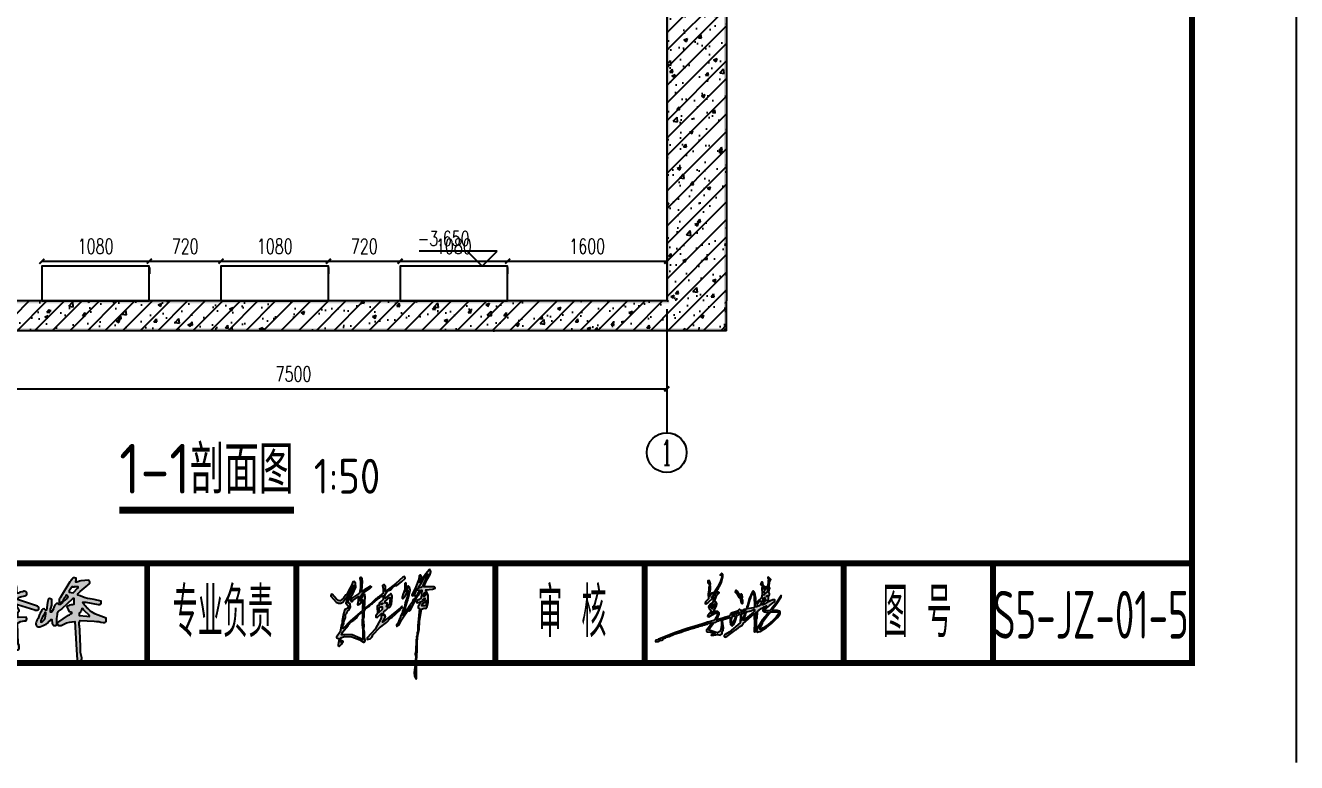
# Model space of a CAD drawing. Header units: millimetres. Extents: x -29538 to 115583, y -232866 to 15404.
# Drawn here: x 102809 to 115583, y -196479 to -189076 of the extents above; entities that cross this region are included whole.
import ezdxf
from ezdxf.enums import TextEntityAlignment as Align

# ---------------------------------------------------------------- set-up
doc = ezdxf.new("R2010")
doc.units = ezdxf.units.MM
doc.header["$LTSCALE"] = 10
doc.header["$MEASUREMENT"] = 0
for name, color, linetype in [('AXIS', 3, 'Continuous'), ('AXIS_TEXT', 7, 'Continuous'), ('DIM_ELEV', 3, 'Continuous'), ('DIM_SYMB', 3, 'Continuous'), ('FHDI签名', 4, 'Continuous'), ('HIDE_B', 7, 'Continuous'), ('PUB_DIM', 3, 'Continuous'), ('PUB_HATCH', 8, 'Continuous'), ('PUB_TEXT', 7, 'Continuous'), ('PUB_WALL', 9, 'Continuous'), ('WALL', 9, 'Continuous'), ('图框', 7, 'Continuous'), ('标注', 4, 'Continuous'), ('ＦＨＤＩ', 4, 'Continuous')]:
    doc.layers.add(name, color=color, linetype=linetype)
doc.styles.add('_TCH_AXIS', font='COMPLEX', dxfattribs={"bigfont": 'GBCBIG'})
doc.styles.add('_TCH_DIM', font='SIMPLEX', dxfattribs={"bigfont": 'GBCBIG'})
doc.styles.add('COMPLEX', font='COMPLEX')
doc.styles.add('DIM_FONT', font='SIMPLEX', dxfattribs={"width": 0.7, "bigfont": 'GBCBIG'})
doc.styles.get("Standard").update_dxf_attribs({"font": 'gbenor.shx', "width": 0.75, "bigfont": 'gbcbig.shx'})
doc.dimstyles.new('DIMN50', dxfattribs={"dimscale": 0.5, "dimtxt": 300, "dimasz": 100, "dimexe": 250, "dimexo": 300, "dimgap": 150, "dimtad": 1, "dimdec": 0, "dimzin": 0, "dimdsep": 46, "dimtxsty": 'DIM_FONT', "dimblk": 'ARCHTICK', "dimcen": 0.09, "dimclrt": 7, "dimazin": 2, "dimtfac": 1, "dimtdec": 0, "dimtix": 1, "dimtmove": 2, "dimatfit": 3, "dimldrblk": 'ARCHTICK', "dimfxl": 0, "dimtolj": 1, "dimtzin": 0, "dimarcsym": 0})
pattern_1 = [(45, (-45837, 98586.07), (-88.38835, 88.38835), []), (50, (-45837, 98586.07), (358.6301, -31.3761), [37.5, -412.5]), (355, (-45837, 98586.07), (-69.3757, 376.0961), [30, -330]), (100.4514, (-45807.12, 98583.46), (289.2547, 344.7198), [31.8701, -350.571]), (46.1842, (-45837, 98686.07), (533.6205, -82.7595), [56.25, -618.75]), (96.6356, (-45792.53, 98679.2), (467.3314, 487.059), [47.8051, -525.8565]), (351.1842, (-45837, 98686.07), (467.331, 487.0593), [45, -495]), (21, (-45787, 98661.07), (298.4535, -201.30945), [37.5, -412.5]), (326, (-45787, 98661.07), (121.6577, 362.575), [30, -330]), (71.4514, (-45762.13, 98644.3), (420.1113, 161.2652), [31.8701, -350.571]), (37.5, (-45837, 98586.07), (6.07993, 166.44693), [0, -326, 0, -335, 0, -331.25]), (7.5, (-45837, 98586.07), (131.53477, 197.20586), [0, -191, 0, -318.5, 0, -126.25]), (327.5, (-45948.5, 98586.07), (266.91122, -11.27744), [0, -125, 0, -390, 0, -517.5]), (317.5, (-45998.5, 98586.07), (291.5931, 50.0525), [0, -162.5, 0, -259, 0, -367.5])]

# ---------------------------------------------------------------- blocks, each defined once
blk = doc.blocks.new('dwe')
at = {"linetype": 'Continuous'}
h = blk.add_hatch(color=256, dxfattribs=at)
h.paths.add_polyline_path([(32166.859, 20455.021, 0.138813), (32166.844, 20455.08, 0.305012), (32166.819, 20455.091, -0.192582), (32166.829, 20455.151), (32167.178, 20455.047), (32167.179, 20455.041, 0.254771), (32167.259, 20455.061, 0.439902), (32167.211, 20455.125), (32166.866, 20455.239, 0.288836), (32166.829, 20455.251, -0.33185), (32166.89, 20455.307), (32166.978, 20455.326, 0.248777), (32167.013, 20455.359), (32167.019, 20455.361), (32167.019, 20455.391), (32167.006, 20455.399, 0.156902), (32166.949, 20455.421, -0.226549), (32166.938, 20455.406, 0.203273), (32166.849, 20455.381), (32166.819, 20455.381), (32166.814, 20455.442, 0.141014), (32166.799, 20455.551, 0.181335), (32166.719, 20455.531), (32166.719, 20455.441, -0.388078), (32166.731, 20455.359), (32166.62, 20455.327, 0.123602), (32166.566, 20455.304, 0.460019), (32166.549, 20455.231), (32166.619, 20455.231), (32166.649, 20455.251), (32166.689, 20455.251), (32166.689, 20455.231), (32166.656, 20455.204), (32166.631, 20455.179, -0.071068), (32166.566, 20455.124, -0.129017), (32166.191, 20454.837), (32166.039, 20454.781, 0.313509), (32166.056, 20454.739), (32166.059, 20454.731, 0.126518), (32166.277, 20454.786), (32166.297, 20454.795, 0.073631), (32166.529, 20454.951), (32166.569, 20454.951), (32166.569, 20454.941, 0.306384), (32166.63, 20454.957, 0.101225), (32166.689, 20454.981), (32166.709, 20454.981, 0.192884), (32166.729, 20454.881), (32166.729, 20454.851), (32166.711, 20454.847), (32166.409, 20454.771), (32166.289, 20454.771, -0.295923), (32166.269, 20454.751), (32166.269, 20454.701), (32166.39, 20454.656), (32166.417, 20454.647, -0.097505), (32166.536, 20454.569, -0.139219), (32166.756, 20454.289), (32166.799, 20454.241), (32166.839, 20454.241), (32166.859, 20454.271), (32166.859, 20454.331), (32166.844, 20454.36), (32166.829, 20454.781), (32166.857, 20454.795, -0.122446), (32166.998, 20454.826, 0.488889), (32166.999, 20454.901), (32166.839, 20454.891, -0.138685), (32166.834, 20454.962, -0.251793)])
h.paths.add_polyline_path([(32166.729, 20455.081), (32166.7, 20455.077), (32166.699, 20455.071), (32166.659, 20455.071), (32166.659, 20455.091, 0.200858), (32166.699, 20455.121), (32166.729, 20455.121)], flags=16)
h.paths.add_polyline_path([(32166.739, 20454.761), (32166.744, 20454.652), (32166.749, 20454.491, -0.10594), (32166.681, 20454.544), (32166.676, 20454.549), (32166.527, 20454.677), (32166.509, 20454.681), (32166.509, 20454.711, 0.075528), (32166.718, 20454.756)], flags=16)
h = blk.add_hatch(color=256, dxfattribs=at)
h.paths.add_polyline_path([(32168.211, 20455.517), (32168.241, 20455.539, -0.076928), (32168.279, 20455.581, 0.343108), (32168.261, 20455.634), (32168.259, 20455.641), (32168.098, 20455.626, 0.082763), (32168.019, 20455.601), (32167.999, 20455.601), (32167.999, 20455.631), (32168.009, 20455.631), (32168.009, 20455.681, 0.433644), (32167.913, 20455.649, -0.083988), (32167.883, 20455.609), (32167.683, 20455.289, 0.241959), (32167.666, 20455.209, 0.088677), (32167.692, 20455.188), (32167.728, 20455.205, 0.005615), (32167.732, 20455.206), (32167.753, 20455.259, 0.154483), (32167.799, 20455.331, -1.209197), (32167.826, 20455.284, -0.109257), (32167.801, 20455.257, -0.116079), (32167.732, 20455.206), (32167.724, 20455.186, 0.148804), (32167.689, 20455.151), (32167.659, 20455.151), (32167.656, 20455.159, 0.636863), (32167.601, 20455.159, 0.220295), (32167.554, 20455.063), (32167.509, 20455.001), (32167.489, 20455.001), (32167.489, 20455.061), (32167.503, 20455.09), (32167.519, 20455.141), (32167.519, 20455.251), (32167.506, 20455.259, 0.524003), (32167.444, 20455.25), (32167.434, 20455.191), (32167.409, 20455.041), (32167.389, 20455.041), (32167.386, 20455.049, 0.551868), (32167.326, 20455.044, 0.11852), (32167.275, 20454.953, 0.071169), (32167.244, 20454.872), (32167.226, 20454.844, 0.10155), (32167.204, 20454.793, 0.705859), (32167.28, 20454.707, 0.161527), (32167.499, 20454.851), (32167.519, 20454.851), (32167.524, 20454.772), (32167.541, 20454.744), (32167.549, 20454.731), (32167.599, 20454.731), (32167.609, 20454.751), (32167.639, 20454.751), (32167.649, 20454.731), (32167.709, 20454.731, -0.124355), (32167.928, 20454.806), (32167.979, 20454.811), (32168.014, 20454.241), (32168.024, 20454.042, 0.594077), (32168.096, 20454.014, 0.243104), (32168.119, 20454.081, -0.084195), (32168.094, 20454.301), (32168.084, 20454.631), (32168.074, 20454.731), (32168.069, 20454.731, -0.200858), (32168.089, 20454.831), (32168.369, 20454.816, -0.063439), (32168.549, 20454.791, 0.343108), (32168.601, 20454.809), (32168.609, 20454.811), (32168.609, 20454.881), (32168.397, 20454.957), (32168.381, 20454.965, -0.084673), (32168.261, 20455.054, 0.071442), (32168.234, 20455.076), (32168.191, 20455.124, -0.149027), (32168.139, 20455.201), (32168.199, 20455.201), (32168.449, 20455.151), (32168.489, 20455.151, -0.295923), (32168.509, 20455.171), (32168.509, 20455.221), (32168.368, 20455.256), (32168.29, 20455.266, -0.064135), (32168.087, 20455.327), (32168.039, 20455.341, -0.249173), (32168.071, 20455.399), (32168.086, 20455.414)])
h.paths.add_polyline_path([(32168.049, 20455.491), (32168.041, 20455.489), (32167.949, 20455.391), (32167.869, 20455.401), (32167.869, 20455.431), (32167.886, 20455.454), (32167.915, 20455.493), (32167.919, 20455.511), (32167.949, 20455.511), (32167.949, 20455.501), (32167.969, 20455.501), (32167.969, 20455.511), (32168.049, 20455.511)], flags=16)
h.paths.add_polyline_path([(32167.969, 20455.271), (32167.969, 20455.161), (32167.938, 20455.156, 0.064743), (32167.841, 20455.127, 0.693991), (32167.834, 20455.09), (32167.851, 20455.054), (32167.87, 20455.006), (32167.897, 20454.997), (32167.919, 20454.991), (32167.919, 20454.971, 0.179878), (32167.871, 20454.949), (32167.851, 20454.937), (32167.636, 20454.794), (32167.629, 20454.771), (32167.609, 20454.771), (32167.614, 20454.872), (32167.624, 20454.951, -0.325645), (32167.681, 20455.039), (32167.716, 20455.064), (32167.936, 20455.264), (32167.939, 20455.271)], flags=16)
h.paths.add_polyline_path([(32168.119, 20455.071, -0.181335), (32168.156, 20455.049), (32168.173, 20455.023), (32168.266, 20454.939), (32168.279, 20454.911), (32168.22, 20454.916), (32168.069, 20454.931), (32168.069, 20454.981, 0.293881)], flags=16)
h.paths.add_polyline_path([(32167.399, 20454.991), (32167.399, 20454.961), (32167.384, 20454.882, -0.295272), (32167.299, 20454.801), (32167.299, 20454.831, 0.067267), (32167.325, 20454.883), (32167.343, 20454.93, 0.163021), (32167.369, 20454.971), (32167.379, 20454.966), (32167.379, 20454.991)], flags=16)
at = {"color": 7, "linetype": 'Continuous'}
for points in [[(32166.289, 20454.771, -0.295923), (32166.269, 20454.751), (32166.269, 20454.701), (32166.39, 20454.656), (32166.417, 20454.647, -0.097505), (32166.536, 20454.569, -0.139219), (32166.756, 20454.289), (32166.799, 20454.241), (32166.839, 20454.241), (32166.859, 20454.271), (32166.859, 20454.331), (32166.844, 20454.36), (32166.829, 20454.781), (32166.857, 20454.795, -0.122446), (32166.998, 20454.826, 0.488889), (32166.999, 20454.901), (32166.839, 20454.891, -0.138685), (32166.834, 20454.962, -0.251793), (32166.859, 20455.021, 0.138813), (32166.844, 20455.08, 0.305012), (32166.819, 20455.091, -0.192582), (32166.829, 20455.151), (32167.178, 20455.047), (32167.179, 20455.041, 0.254771), (32167.259, 20455.061, 0.439902), (32167.211, 20455.125), (32166.866, 20455.239, 0.288836), (32166.829, 20455.251, -0.33185), (32166.89, 20455.307), (32166.978, 20455.326, 0.248777), (32167.013, 20455.359), (32167.019, 20455.361), (32167.019, 20455.391), (32167.006, 20455.399, 0.156902), (32166.949, 20455.421, -0.226549), (32166.938, 20455.406, 0.203273), (32166.849, 20455.381), (32166.819, 20455.381), (32166.814, 20455.442, 0.141014), (32166.799, 20455.551, 0.181335), (32166.719, 20455.531), (32166.719, 20455.441, -0.388078), (32166.731, 20455.359), (32166.62, 20455.327, 0.123602), (32166.566, 20455.304, 0.460019), (32166.549, 20455.231), (32166.619, 20455.231), (32166.649, 20455.251), (32166.689, 20455.251), (32166.689, 20455.231), (32166.656, 20455.204), (32166.631, 20455.179, -0.071068), (32166.566, 20455.124, -0.129017), (32166.191, 20454.837), (32166.039, 20454.781, 0.313509), (32166.056, 20454.739), (32166.059, 20454.731, 0.126518), (32166.277, 20454.786), (32166.297, 20454.795, 0.073631), (32166.529, 20454.951), (32166.569, 20454.951), (32166.569, 20454.941, 0.306384), (32166.63, 20454.957, 0.101225), (32166.689, 20454.981), (32166.709, 20454.981, 0.192884), (32166.729, 20454.881), (32166.729, 20454.851), (32166.711, 20454.847), (32166.409, 20454.771), (32166.289, 20454.771), (32166.279, 20454.781)], [(32167.629, 20454.771), (32167.636, 20454.794), (32167.851, 20454.937), (32167.871, 20454.949, -0.179878), (32167.919, 20454.971), (32167.919, 20454.991), (32167.897, 20454.997), (32167.87, 20455.006), (32167.851, 20455.054), (32167.834, 20455.09, -0.693991), (32167.841, 20455.127, -0.064743), (32167.938, 20455.156), (32167.969, 20455.161), (32167.969, 20455.271), (32167.939, 20455.271), (32167.936, 20455.264), (32167.716, 20455.064), (32167.681, 20455.039, 0.325645), (32167.624, 20454.951), (32167.614, 20454.872), (32167.609, 20454.771), (32167.629, 20454.771)], [(32166.699, 20455.071), (32166.7, 20455.077), (32166.729, 20455.081), (32166.729, 20455.121), (32166.699, 20455.121, -0.200858), (32166.659, 20455.091), (32166.659, 20455.071), (32166.699, 20455.071)], [(32168.279, 20454.911), (32168.266, 20454.939), (32168.173, 20455.023), (32168.156, 20455.049, 0.181335), (32168.119, 20455.071, -0.293881), (32168.069, 20454.981), (32168.069, 20454.931), (32168.22, 20454.916), (32168.279, 20454.911)], [(32166.749, 20454.491), (32166.744, 20454.652), (32166.739, 20454.761), (32166.718, 20454.756, -0.075528), (32166.509, 20454.711), (32166.509, 20454.681), (32166.527, 20454.677), (32166.676, 20454.549), (32166.681, 20454.544, 0.10594), (32166.749, 20454.491)]]:
    blk.add_lwpolyline(points, format="xyb", dxfattribs=at)
for points in [[(32167.692, 20455.188), (32167.728, 20455.205, 0.121773), (32167.801, 20455.257, 0.109257), (32167.826, 20455.284, 1.209197), (32167.799, 20455.331, -0.154483), (32167.753, 20455.259), (32167.724, 20455.186, 0.148804), (32167.689, 20455.151), (32167.659, 20455.151), (32167.656, 20455.159, 0.636863), (32167.601, 20455.159, 0.220295), (32167.554, 20455.063), (32167.509, 20455.001), (32167.489, 20455.001), (32167.489, 20455.061), (32167.503, 20455.09), (32167.519, 20455.141), (32167.519, 20455.251), (32167.506, 20455.259, 0.524003), (32167.444, 20455.25), (32167.434, 20455.191), (32167.409, 20455.041), (32167.389, 20455.041), (32167.386, 20455.049, 0.551868), (32167.326, 20455.044, 0.11852), (32167.275, 20454.953, 0.071169), (32167.244, 20454.872), (32167.226, 20454.844, 0.10155), (32167.204, 20454.793, 0.705859), (32167.28, 20454.707, 0.161527), (32167.499, 20454.851), (32167.519, 20454.851), (32167.524, 20454.772), (32167.541, 20454.744), (32167.549, 20454.731), (32167.599, 20454.731), (32167.609, 20454.751), (32167.639, 20454.751), (32167.649, 20454.731), (32167.709, 20454.731, -0.124355), (32167.928, 20454.806), (32167.979, 20454.811), (32168.014, 20454.241), (32168.024, 20454.042, 0.594077), (32168.096, 20454.014, 0.243104), (32168.119, 20454.081, -0.084195), (32168.094, 20454.301), (32168.084, 20454.631), (32168.074, 20454.731), (32168.069, 20454.731, -0.200858), (32168.089, 20454.831), (32168.369, 20454.816, -0.063439), (32168.549, 20454.791, 0.343108), (32168.601, 20454.809), (32168.609, 20454.811), (32168.609, 20454.881), (32168.397, 20454.957), (32168.381, 20454.965, -0.084673), (32168.261, 20455.054, 0.071442), (32168.234, 20455.076), (32168.191, 20455.124, -0.149027), (32168.139, 20455.201), (32168.199, 20455.201), (32168.449, 20455.151), (32168.489, 20455.151, -0.295923), (32168.509, 20455.171), (32168.509, 20455.221), (32168.368, 20455.256), (32168.29, 20455.266, -0.064135), (32168.087, 20455.327), (32168.039, 20455.341, -0.249173), (32168.071, 20455.399), (32168.086, 20455.414), (32168.211, 20455.517), (32168.241, 20455.539, -0.076928), (32168.279, 20455.581, 0.343108), (32168.261, 20455.634), (32168.259, 20455.641), (32168.098, 20455.626, 0.082763), (32168.019, 20455.601), (32167.999, 20455.601), (32167.999, 20455.631), (32168.009, 20455.631), (32168.009, 20455.681, 0.433644), (32167.913, 20455.649, -0.083988), (32167.883, 20455.609), (32167.683, 20455.289, 0.241959), (32167.666, 20455.209, 0.088677), (32167.692, 20455.188, 0.088677)], [(32167.379, 20454.966), (32167.369, 20454.971, -0.163021), (32167.343, 20454.93), (32167.325, 20454.883, -0.067267), (32167.299, 20454.831), (32167.299, 20454.801, 0.295272), (32167.384, 20454.882), (32167.399, 20454.961), (32167.399, 20454.991), (32167.379, 20454.991), (32167.379, 20454.966)]]:
    blk.add_lwpolyline(points, format="xyb", close=True, dxfattribs=at)
blk.add_lwpolyline([(32167.949, 20455.391), (32168.041, 20455.489), (32168.049, 20455.491), (32168.049, 20455.511), (32167.969, 20455.511), (32167.969, 20455.501), (32167.949, 20455.501), (32167.949, 20455.511), (32167.919, 20455.511), (32167.915, 20455.493), (32167.886, 20455.454), (32167.869, 20455.431), (32167.869, 20455.401), (32167.949, 20455.391)], dxfattribs=at)
blk = doc.blocks.new('jld')
at = {"linetype": 'Continuous'}
h = blk.add_hatch(color=4, dxfattribs=at)
h.paths.add_polyline_path([(424, 218), (427, 222), (431, 224), (440, 225), (442, 227), (467, 233), (475, 237), (481, 237), (485, 240), (489, 240), (494, 243), (503, 245), (505, 240), (504, 220), (506, 206), (514, 198), (517, 199), (524, 206), (532, 221), (533, 228), (543, 257), (550, 259), (552, 261), (559, 262), (561, 256), (561, 240), (559, 228), (560, 214), (499, 163), (476, 149), (470, 142), (471, 138), (475, 135), (486, 139), (538, 178), (540, 178), (561, 196), (569, 200), (577, 210), (639, 264), (640, 198), (638, 187), (639, 167), (642, 164), (644, 164), (649, 170), (652, 207), (652, 234), (654, 243), (656, 272), (659, 281), (664, 286), (666, 286), (677, 295), (689, 301), (692, 304), (707, 309), (689, 291), (687, 288), (687, 282), (695, 276), (710, 273), (715, 274), (718, 273), (718, 271), (714, 268), (710, 261), (685, 231), (653, 180), (652, 167), (655, 162), (657, 162), (659, 167), (662, 164), (671, 167), (707, 188), (735, 210), (767, 242), (779, 258), (783, 267), (783, 274), (779, 279), (766, 284), (740, 284), (739, 288), (765, 322), (789, 360), (789, 367), (764, 329), (735, 292), (724, 282), (701, 283), (697, 287), (711, 301), (717, 304), (723, 311), (747, 329), (754, 338), (753, 342), (742, 342), (712, 329), (695, 318), (692, 318), (688, 315), (681, 315), (689, 325), (705, 341), (712, 336), (718, 341), (718, 359), (724, 371), (724, 377), (720, 381), (722, 399), (725, 406), (721, 416), (724, 443), (731, 456), (725, 461), (719, 469), (715, 467), (715, 464), (718, 461), (720, 454), (717, 449), (714, 418), (703, 415), (694, 407), (696, 418), (695, 419), (693, 417), (690, 405), (686, 438), (684, 441), (679, 442), (676, 433), (678, 433), (683, 419), (683, 414), (681, 410), (683, 378), (680, 361), (677, 353), (658, 336), (657, 333), (651, 328), (651, 326), (654, 323), (657, 323), (670, 337), (673, 339), (676, 338), (679, 323), (667, 309), (661, 307), (658, 310), (653, 304), (649, 303), (647, 319), (647, 351), (642, 380), (639, 387), (634, 392), (631, 392), (628, 389), (611, 349), (601, 310), (598, 304), (598, 300), (593, 291), (580, 289), (576, 286), (563, 284), (558, 289), (554, 289), (545, 280), (509, 269), (506, 265), (505, 255), (501, 252), (472, 244), (463, 240), (426, 231), (433, 241), (443, 262), (442, 271), (435, 277), (423, 277), (398, 265), (405, 274), (410, 276), (414, 280), (414, 286), (428, 310), (430, 323), (426, 330), (419, 332), (420, 344), (429, 369), (442, 382), (442, 384), (438, 387), (432, 385), (419, 375), (415, 367), (400, 356), (421, 382), (439, 408), (442, 416), (450, 428), (450, 432), (456, 441), (464, 472), (464, 483), (458, 489), (456, 490), (448, 483), (449, 481), (454, 482), (457, 478), (457, 470), (450, 447), (435, 416), (420, 393), (405, 376), (405, 381), (401, 380), (390, 363), (391, 383), (394, 402), (394, 420), (391, 423), (388, 422), (385, 412), (385, 394), (382, 374), (383, 349), (366, 331), (364, 323), (369, 320), (380, 327), (411, 355), (414, 356), (408, 329), (396, 321), (385, 308), (384, 303), (387, 294), (399, 279), (379, 256), (378, 252), (380, 249), (385, 248), (417, 266), (425, 269), (433, 269), (435, 266), (434, 259), (418, 233), (412, 227), (382, 218), (378, 218), (363, 212), (345, 208), (308, 195), (269, 185), (198, 161), (110, 125), (104, 124), (98, 120), (89, 117), (87, 115), (87, 111), (89, 109), (102, 111), (115, 117), (124, 118), (131, 127), (143, 130), (148, 134), (164, 139), (192, 152), (231, 163), (247, 170), (267, 175), (278, 180), (307, 187), (311, 190), (314, 189), (319, 192), (323, 192), (335, 197), (340, 197), (345, 200), (351, 200), (356, 203), (361, 203), (372, 208), (378, 208), (382, 211), (403, 215), (382, 185), (372, 174), (372, 170), (376, 165), (394, 162), (418, 155), (418, 153), (411, 152), (404, 149), (402, 147), (403, 145), (413, 145), (421, 148), (424, 147), (433, 149), (449, 146), (456, 151), (459, 157), (460, 166), (465, 173), (467, 186), (462, 223), (459, 226), (455, 224), (455, 196), (453, 192), (454, 184), (452, 180), (452, 173), (447, 167), (434, 159), (421, 162), (386, 174), (385, 177), (410, 211), (416, 216)])
h.paths.add_polyline_path([(404, 293), (398, 300), (397, 306), (406, 318), (407, 318), (406, 299)], flags=16)
h.paths.add_polyline_path([(415, 302), (415, 319), (419, 322), (421, 322), (422, 313)], flags=16)
h.paths.add_polyline_path([(512, 234), (515, 249), (531, 253), (534, 255), (536, 254), (529, 233), (515, 209), (512, 217)], flags=16)
h.paths.add_polyline_path([(515, 258), (517, 263), (520, 263), (539, 271), (542, 271), (538, 264), (523, 259)], flags=16)
h.paths.add_polyline_path([(547, 268), (550, 274), (555, 275), (557, 274), (556, 270)], flags=16)
h.paths.add_polyline_path([(568, 227), (568, 264), (585, 271), (587, 270), (585, 261), (572, 231)], flags=16)
h.paths.add_polyline_path([(568, 274), (572, 275), (589, 281), (590, 283), (586, 283), (580, 280), (568, 278)], flags=17)
h.paths.add_polyline_path([(578, 229), (589, 257), (589, 261), (596, 275), (619, 281), (637, 288), (640, 288), (640, 280), (635, 274), (580, 229)], flags=16)
h.paths.add_polyline_path([(601, 292), (604, 308), (615, 347), (617, 349), (621, 362), (630, 381), (633, 379), (638, 366), (640, 302), (634, 299)], flags=16)
h.paths.add_polyline_path([(648, 243), (649, 244), (649, 241)], flags=16)
h.paths.add_polyline_path([(649, 248), (648, 269), (651, 275), (652, 275), (651, 255)], flags=16)
h.paths.add_polyline_path([(670, 179), (671, 184), (684, 210), (685, 218), (705, 246), (729, 275), (754, 276), (756, 275), (768, 275), (772, 274), (775, 271), (773, 264), (760, 246), (741, 226), (717, 206), (688, 186), (676, 180)], flags=16)
h.paths.add_polyline_path([(688, 334), (689, 350), (694, 356), (696, 356), (699, 348)], flags=16)
h.paths.add_polyline_path([(691, 369), (692, 370), (692, 368)], flags=16)
h.paths.add_polyline_path([(699, 376), (696, 386), (698, 398), (702, 405), (710, 409), (712, 409), (713, 410), (715, 408), (710, 388)], flags=16)
h.paths.add_polyline_path([(706, 363), (709, 366), (710, 367), (710, 364), (707, 361)], flags=16)
h.paths.add_polyline_path([(391, 444), (387, 449), (386, 450), (380, 449), (380, 437), (384, 437), (388, 429), (391, 427), (395, 432)], flags=17)
h.paths.add_polyline_path([(543, 391), (539, 394), (538, 395), (533, 393), (532, 386), (544, 374), (555, 356), (560, 351), (563, 351), (564, 354), (558, 365), (557, 370)], flags=17)
h.paths.add_polyline_path([(571, 371), (569, 374), (568, 375), (563, 375), (561, 373), (560, 367), (568, 349), (570, 348), (572, 351), (573, 360)], flags=17)
h.paths.add_polyline_path([(574, 340), (571, 344), (569, 340), (566, 346), (564, 347), (562, 345), (566, 327), (571, 321), (574, 324)], flags=17)
at = {"color": 4, "linetype": 'Continuous', "elevation": 15634200}
for points in [[(458, 489), (456, 490), (448, 483), (449, 481), (454, 482), (457, 478), (457, 470), (450, 447), (435, 416), (420, 393), (405, 376), (405, 381), (401, 380), (390, 363), (391, 383), (394, 402), (394, 420), (391, 423), (388, 422), (385, 412), (385, 394), (382, 374), (383, 349), (366, 331), (364, 323), (369, 320), (380, 327), (411, 355), (414, 356), (408, 329), (396, 321), (385, 308), (384, 303), (387, 294), (399, 279), (379, 256), (378, 252), (380, 249), (385, 248), (417, 266), (425, 269), (433, 269), (435, 266), (434, 259), (418, 233), (412, 227), (382, 218), (378, 218), (363, 212), (345, 208), (308, 195), (269, 185), (198, 161), (110, 125), (104, 124), (98, 120), (89, 117), (87, 115), (87, 111), (89, 109), (102, 111), (115, 117), (124, 118), (131, 127), (143, 130), (148, 134), (164, 139), (192, 152), (231, 163), (247, 170), (267, 175), (278, 180), (307, 187), (311, 190), (314, 189), (319, 192), (323, 192), (335, 197), (340, 197), (345, 200), (351, 200), (356, 203), (361, 203), (372, 208), (378, 208), (382, 211), (403, 215), (382, 185), (372, 174), (372, 170), (376, 165), (394, 162), (418, 155), (418, 153), (411, 152), (404, 149), (402, 147), (403, 145), (413, 145), (421, 148), (424, 147), (433, 149), (449, 146), (456, 151), (459, 157), (460, 166), (465, 173), (467, 186), (462, 223), (459, 226), (455, 224), (455, 196), (453, 192), (454, 184), (452, 180), (452, 173), (447, 167), (434, 159), (421, 162), (386, 174), (385, 177), (410, 211), (416, 216), (424, 218), (427, 222), (431, 224), (440, 225), (442, 227), (467, 233), (475, 237), (481, 237), (485, 240), (489, 240), (494, 243), (503, 245), (505, 240), (504, 220), (506, 206), (514, 198), (517, 199), (524, 206), (532, 221), (533, 228), (543, 257), (550, 259), (552, 261), (559, 262), (561, 256), (561, 240), (559, 228), (560, 214), (499, 163), (476, 149), (470, 142), (471, 138), (475, 135), (486, 139), (538, 178), (540, 178), (561, 196), (569, 200), (577, 210), (639, 264), (640, 198), (638, 187), (639, 167), (642, 164), (644, 164), (649, 170), (652, 207), (652, 234), (654, 243), (656, 272), (659, 281), (664, 286), (666, 286), (677, 295), (689, 301), (692, 304), (707, 309), (689, 291), (687, 288), (687, 282), (695, 276), (710, 273), (715, 274), (718, 273), (718, 271), (714, 268), (710, 261), (685, 231), (653, 180), (652, 167), (655, 162), (657, 162), (659, 167), (662, 164), (671, 167), (707, 188), (735, 210), (767, 242), (779, 258), (783, 267), (783, 274), (779, 279), (766, 284), (740, 284), (739, 288), (765, 322), (789, 360), (789, 367), (764, 329), (735, 292), (724, 282), (701, 283), (697, 287), (711, 301), (717, 304), (723, 311), (747, 329), (754, 338), (753, 342), (742, 342), (712, 329), (695, 318), (692, 318), (688, 315), (681, 315), (689, 325), (705, 341), (712, 336), (718, 341), (718, 359), (724, 371), (724, 377), (720, 381), (722, 399), (725, 406), (721, 416), (724, 443), (731, 456), (725, 461), (719, 469), (715, 467), (715, 464), (718, 461), (720, 454), (717, 449), (714, 418), (703, 415), (694, 407), (696, 418), (695, 419), (693, 417), (690, 405), (686, 438), (684, 441), (679, 442), (676, 433), (678, 433), (683, 419), (683, 414), (681, 410), (683, 378), (680, 361), (677, 353), (658, 336), (657, 333), (651, 328), (651, 326), (654, 323), (657, 323), (670, 337), (673, 339), (676, 338), (679, 323), (667, 309), (661, 307), (658, 310), (653, 304), (649, 303), (647, 319), (647, 351), (642, 380), (639, 387), (634, 392), (631, 392), (628, 389), (611, 349), (601, 310), (598, 304), (598, 300), (593, 291), (580, 289), (576, 286), (563, 284), (558, 289), (554, 289), (545, 280), (509, 269), (506, 265), (505, 255), (501, 252), (472, 244), (463, 240), (426, 231), (433, 241), (443, 262), (442, 271), (435, 277), (423, 277), (398, 265), (405, 274), (410, 276), (414, 280), (414, 286), (428, 310), (430, 323), (426, 330), (419, 332), (420, 344), (429, 369), (442, 382), (442, 384), (438, 387), (432, 385), (419, 375), (415, 367), (400, 356), (421, 382), (439, 408), (442, 416), (450, 428), (450, 432), (456, 441), (464, 472), (464, 483), (458, 489)], [(387, 449), (386, 450), (380, 449), (380, 437), (384, 437), (388, 429), (391, 427), (395, 432), (391, 444), (387, 449)], [(676, 428), (675, 429), (675, 427), (676, 428)], [(539, 394), (538, 395), (533, 393), (532, 386), (544, 374), (555, 356), (560, 351), (563, 351), (564, 354), (558, 365), (557, 370), (543, 391), (539, 394)], [(569, 374), (568, 375), (563, 375), (561, 373), (560, 367), (568, 349), (570, 348), (572, 351), (573, 360), (571, 371), (569, 374)], [(630, 381), (633, 379), (638, 366), (640, 302), (634, 299), (601, 292), (604, 308), (615, 347), (617, 349), (621, 362), (630, 381)], [(694, 356), (696, 356), (699, 348), (688, 334), (689, 350), (694, 356)], [(691, 369), (692, 370), (692, 368), (691, 369)], [(710, 409), (712, 409), (713, 410), (715, 408), (710, 388), (699, 376), (696, 386), (698, 398), (702, 405), (710, 409)], [(709, 366), (710, 367), (710, 364), (707, 361), (706, 363), (709, 366)], [(406, 318), (407, 318), (406, 299), (404, 293), (398, 300), (397, 306), (406, 318)], [(419, 322), (421, 322), (422, 313), (415, 302), (415, 319), (419, 322)], [(566, 346), (564, 347), (562, 345), (566, 327), (571, 321), (574, 324), (574, 340), (571, 344), (569, 340), (566, 346)], [(637, 288), (640, 288), (640, 280), (635, 274), (580, 229), (578, 229), (589, 257), (589, 261), (596, 275), (619, 281), (637, 288)], [(660, 313), (659, 314), (659, 312), (660, 313)], [(534, 255), (536, 254), (529, 233), (515, 209), (512, 217), (512, 234), (515, 249), (531, 253), (534, 255)], [(539, 271), (542, 271), (538, 264), (523, 259), (515, 258), (517, 263), (520, 263), (539, 271)], [(555, 275), (557, 274), (556, 270), (547, 268), (550, 274), (555, 275)], [(586, 283), (590, 283), (589, 281), (572, 275), (568, 274), (568, 278), (580, 280), (586, 283)], [(585, 271), (587, 270), (585, 261), (572, 231), (568, 227), (568, 264), (585, 271)], [(651, 275), (652, 275), (651, 255), (649, 248), (648, 269), (651, 275)], [(648, 243), (649, 244), (649, 241), (648, 243)], [(754, 276), (756, 275), (768, 275), (772, 274), (775, 271), (773, 264), (760, 246), (741, 226), (717, 206), (688, 186), (676, 180), (670, 179), (671, 184), (684, 210), (685, 218), (705, 246), (729, 275), (754, 276)], [(400, 146), (399, 147), (399, 144), (400, 146)]]:
    blk.add_lwpolyline(points, dxfattribs=at)
blk = doc.blocks.new('chf')
at = {"linetype": 'Continuous'}
h = blk.add_hatch(color=4, dxfattribs=at)
h.paths.add_polyline_path([(283, 254), (289, 260), (293, 268), (292, 278), (288, 281), (286, 285), (288, 291), (301, 310), (310, 331), (309, 343), (305, 349), (301, 347), (298, 338), (292, 329), (282, 309), (279, 307), (272, 296), (261, 288), (256, 289), (250, 293), (236, 309), (233, 308), (232, 303), (248, 284), (256, 280), (263, 280), (269, 284), (286, 306), (304, 336), (298, 317), (284, 296), (279, 281), (286, 272), (286, 267), (284, 264), (276, 261), (271, 247), (267, 225), (267, 216), (265, 212), (261, 191), (250, 174), (252, 171), (258, 170), (255, 150), (255, 147), (258, 145), (265, 152), (270, 160), (266, 162), (264, 158), (262, 159), (264, 173), (276, 176), (298, 175), (323, 165), (334, 158), (336, 158), (340, 163), (337, 173), (337, 188), (335, 198), (336, 210), (334, 231), (336, 238), (336, 255), (341, 263), (351, 270), (356, 276), (363, 279), (377, 292), (384, 296), (387, 300), (396, 304), (396, 292), (383, 280), (383, 273), (379, 273), (377, 270), (378, 248), (373, 241), (373, 237), (377, 236), (391, 248), (390, 233), (371, 199), (346, 172), (346, 167), (355, 169), (361, 175), (364, 181), (385, 203), (406, 220), (420, 235), (423, 236), (449, 260), (452, 265), (450, 266), (411, 233), (394, 221), (403, 238), (401, 244), (396, 242), (398, 254), (401, 258), (403, 258), (414, 268), (416, 267), (419, 270), (419, 273), (422, 278), (421, 283), (423, 286), (424, 302), (421, 310), (419, 310), (402, 296), (401, 304), (403, 310), (410, 319), (419, 322), (425, 330), (435, 336), (439, 336), (454, 347), (465, 358), (464, 363), (463, 364), (458, 362), (436, 342), (403, 317), (403, 333), (398, 339), (394, 336), (396, 325), (396, 312), (380, 299), (376, 294), (373, 294), (359, 281), (337, 264), (340, 301), (338, 308), (335, 309), (323, 288), (326, 305), (331, 311), (353, 325), (359, 332), (356, 334), (334, 320), (332, 317), (327, 316), (329, 320), (331, 348), (330, 357), (327, 361), (325, 361), (323, 358), (325, 350), (325, 328), (322, 312), (297, 295), (294, 291), (294, 288), (296, 286), (299, 286), (301, 289), (319, 301), (317, 281), (315, 278), (315, 276), (318, 275), (326, 281), (329, 286), (329, 290), (332, 291), (331, 258), (292, 224), (270, 201), (268, 202), (269, 209), (273, 217), (272, 220), (278, 236), (278, 245), (282, 249)])
h.paths.add_polyline_path([(297, 223), (304, 227), (313, 235), (313, 237), (318, 243), (329, 251), (331, 250), (330, 213), (332, 197), (332, 167), (299, 181), (265, 181), (268, 190), (286, 210), (287, 213)], flags=16)
h.paths.add_polyline_path([(382, 251), (383, 264), (386, 268), (389, 269), (393, 269), (393, 261)], flags=16)
h.paths.add_polyline_path([(390, 277), (394, 281), (395, 281), (395, 279), (392, 276)], flags=16)
h.paths.add_polyline_path([(402, 280), (402, 287), (416, 298), (417, 298), (418, 296), (416, 278), (408, 269), (406, 269), (409, 275), (409, 280), (407, 282)], flags=16)
h.paths.add_polyline_path([(508, 291), (506, 291), (501, 285), (503, 282), (513, 285), (512, 279), (506, 270), (506, 266), (510, 264), (505, 209), (505, 193), (503, 188), (503, 180), (501, 176), (502, 171), (500, 166), (499, 129), (497, 121), (499, 112), (497, 93), (498, 83), (495, 80), (493, 63), (494, 51), (499, 43), (501, 44), (501, 98), (503, 132), (503, 159), (505, 180), (509, 199), (510, 223), (516, 262), (525, 265), (530, 264), (534, 270), (537, 283), (537, 305), (530, 322), (551, 324), (559, 328), (556, 332), (524, 332), (533, 354), (544, 372), (546, 379), (544, 385), (542, 386), (530, 373), (511, 345), (510, 347), (513, 352), (513, 356), (515, 358), (516, 363), (512, 369), (509, 366), (508, 356), (499, 332), (486, 306), (490, 304), (495, 309), (503, 325), (506, 321), (510, 321), (498, 297), (494, 292), (493, 294), (490, 292), (487, 283), (477, 269), (479, 267), (483, 271), (477, 258), (478, 255), (481, 257), (504, 302), (507, 305), (515, 321), (517, 321), (515, 297)])
h.paths.add_polyline_path([(520, 290), (526, 295), (527, 296), (527, 293), (519, 286)], flags=16)
h.paths.add_polyline_path([(523, 301), (526, 313), (527, 314), (530, 307), (526, 302)], flags=16)
h.paths.add_polyline_path([(530, 289), (532, 289), (531, 275), (528, 272), (517, 272), (521, 279), (526, 283)], flags=16)
h.paths.add_polyline_path([(507, 328), (507, 332), (517, 345), (524, 359), (535, 371), (536, 372), (524, 343), (518, 333), (514, 330)], flags=16)
h.paths.add_polyline_path([(467, 317), (469, 325), (468, 343), (466, 344), (464, 342), (464, 323), (459, 310), (456, 299), (456, 296), (458, 294), (464, 300), (471, 315), (475, 320), (472, 302), (465, 282), (463, 269), (457, 256), (457, 251), (451, 240), (451, 236), (448, 233), (442, 217), (438, 211), (439, 207), (446, 212), (454, 228), (478, 264), (477, 268), (458, 243), (459, 250), (465, 263), (470, 282), (474, 290), (474, 295), (476, 298), (481, 321), (479, 331), (476, 334), (474, 334), (469, 319)])
h.paths.add_polyline_path([(499, 304), (498, 305), (496, 303), (497, 301)], flags=17)
h.paths.add_polyline_path([(457, 269), (455, 270), (452, 266), (454, 265)], flags=17)
at = {"color": 4, "linetype": 'Continuous', "elevation": 15644317}
for points in [[(464, 363), (463, 364), (458, 362), (436, 342), (403, 317), (403, 333), (398, 339), (394, 336), (396, 325), (396, 312), (380, 299), (376, 294), (373, 294), (359, 281), (337, 264), (340, 301), (338, 308), (335, 309), (323, 288), (326, 305), (331, 311), (353, 325), (359, 332), (356, 334), (334, 320), (332, 317), (327, 316), (329, 320), (331, 348), (330, 357), (327, 361), (325, 361), (323, 358), (325, 350), (325, 328), (322, 312), (297, 295), (294, 291), (294, 288), (296, 286), (299, 286), (301, 289), (319, 301), (317, 281), (315, 278), (315, 276), (318, 275), (326, 281), (329, 286), (329, 290), (332, 291), (331, 258), (292, 224), (270, 201), (268, 202), (269, 209), (273, 217), (272, 220), (278, 236), (278, 245), (282, 249), (283, 254), (289, 260), (293, 268), (292, 278), (288, 281), (286, 285), (288, 291), (301, 310), (310, 331), (309, 343), (305, 349), (301, 347), (298, 338), (292, 329), (282, 309), (279, 307), (272, 296), (261, 288), (256, 289), (250, 293), (236, 309), (233, 308), (232, 303), (248, 284), (256, 280), (263, 280), (269, 284), (286, 306), (304, 336), (298, 317), (284, 296), (279, 281), (286, 272), (286, 267), (284, 264), (276, 261), (271, 247), (267, 225), (267, 216), (265, 212), (261, 191), (250, 174), (252, 171), (258, 170), (255, 150), (255, 147), (258, 145), (265, 152), (270, 160), (266, 162), (264, 158), (262, 159), (264, 173), (276, 176), (298, 175), (323, 165), (334, 158), (336, 158), (340, 163), (337, 173), (337, 188), (335, 198), (336, 210), (334, 231), (336, 238), (336, 255), (341, 263), (351, 270), (356, 276), (363, 279), (377, 292), (384, 296), (387, 300), (396, 304), (396, 292), (383, 280), (383, 273), (379, 273), (377, 270), (378, 248), (373, 241), (373, 237), (377, 236), (391, 248), (390, 233), (371, 199), (346, 172), (346, 167), (355, 169), (361, 175), (364, 181), (385, 203), (406, 220), (420, 235), (423, 236), (449, 260), (452, 265), (450, 266), (411, 233), (394, 221), (403, 238), (401, 244), (396, 242), (398, 254), (401, 258), (403, 258), (414, 268), (416, 267), (419, 270), (419, 273), (422, 278), (421, 283), (423, 286), (424, 302), (421, 310), (419, 310), (402, 296), (401, 304), (403, 310), (410, 319), (419, 322), (425, 330), (435, 336), (439, 336), (454, 347), (465, 358), (464, 363)], [(544, 385), (542, 386), (530, 373), (511, 345), (510, 347), (513, 352), (513, 356), (515, 358), (516, 363), (512, 369), (509, 366), (508, 356), (499, 332), (486, 306), (490, 304), (495, 309), (503, 325), (506, 321), (510, 321), (498, 297), (494, 292), (493, 294), (490, 292), (487, 283), (477, 269), (479, 267), (483, 271), (477, 258), (478, 255), (481, 257), (504, 302), (507, 305), (515, 321), (517, 321), (515, 297), (508, 291), (506, 291), (501, 285), (503, 282), (513, 285), (512, 279), (506, 270), (506, 266), (510, 264), (505, 209), (505, 193), (503, 188), (503, 180), (501, 176), (502, 171), (500, 166), (499, 129), (497, 121), (499, 112), (497, 93), (498, 83), (495, 80), (493, 63), (494, 51), (499, 43), (501, 44), (501, 98), (503, 132), (503, 159), (505, 180), (509, 199), (510, 223), (516, 262), (525, 265), (530, 264), (534, 270), (537, 283), (537, 305), (530, 322), (551, 324), (559, 328), (556, 332), (524, 332), (533, 354), (544, 372), (546, 379), (544, 385)], [(535, 371), (536, 372), (524, 343), (518, 333), (514, 330), (507, 328), (507, 332), (517, 345), (524, 359), (535, 371)], [(468, 343), (466, 344), (464, 342), (464, 323), (459, 310), (456, 299), (456, 296), (458, 294), (464, 300), (471, 315), (475, 320), (472, 302), (465, 282), (463, 269), (457, 256), (457, 251), (451, 240), (451, 236), (448, 233), (442, 217), (438, 211), (439, 207), (446, 212), (454, 228), (478, 264), (477, 268), (458, 243), (459, 250), (465, 263), (470, 282), (474, 290), (474, 295), (476, 298), (481, 321), (479, 331), (476, 334), (474, 334), (469, 319), (467, 317), (469, 325), (468, 343)], [(394, 281), (395, 281), (395, 279), (392, 276), (390, 277), (394, 281)], [(416, 298), (417, 298), (418, 296), (416, 278), (408, 269), (406, 269), (409, 275), (409, 280), (407, 282), (402, 280), (402, 287), (416, 298)], [(499, 304), (498, 305), (496, 303), (497, 301), (499, 304)], [(530, 289), (532, 289), (531, 275), (528, 272), (517, 272), (521, 279), (526, 283), (530, 289)], [(526, 295), (527, 296), (527, 293), (519, 286), (520, 290), (526, 295)], [(526, 313), (527, 314), (530, 307), (526, 302), (523, 301), (526, 313)], [(329, 251), (331, 250), (330, 213), (332, 197), (332, 167), (299, 181), (265, 181), (268, 190), (286, 210), (287, 213), (297, 223), (304, 227), (313, 235), (313, 237), (318, 243), (329, 251)], [(389, 269), (393, 269), (393, 261), (382, 251), (383, 264), (386, 268), (389, 269)], [(457, 269), (455, 270), (452, 266), (454, 265), (457, 269)]]:
    blk.add_lwpolyline(points, dxfattribs=at)
blk = doc.blocks.new('_ArchTick')
at = {"color": 0, "linetype": 'ByBlock', "const_width": 0.4}
blk.add_lwpolyline([(-0.5, -0.5), (0.5, 0.5)], dxfattribs=at)
blk = doc.blocks.new('*D648')
at = {"layer": 'Defpoints', "color": 0}
for p in [(332147, -63764), (333227, -63764), (333227, -63851)]:
    blk.add_point(p, dxfattribs=at)
at = {"layer": 'PUB_DIM', "color": 0, "lineweight": -2}
for p, q in [((332147, -63851), (333227, -63851)), ((332147, -63914), (332147, -63976)), ((333227, -63914), (333227, -63976))]:
    blk.add_line(p, q, dxfattribs=at)
at = {"layer": 'PUB_DIM', "color": 0, "lineweight": -2, "xscale": 50, "yscale": 50, "zscale": 50, "rotation": 180}
blk.add_blockref('_ArchTick', (332147, -63851), dxfattribs=at)
at = {"layer": 'PUB_DIM', "color": 0, "lineweight": -2, "xscale": 50, "yscale": 50, "zscale": 50}
blk.add_blockref('_ArchTick', (333227, -63851), dxfattribs=at)
at = {"layer": 'PUB_DIM', "color": 7, "insert": (332687, -63701), "char_height": 150, "attachment_point": 5, "style": 'DIM_FONT'}
blk.add_mtext('\\A1;1080', dxfattribs=at)
blk = doc.blocks.new('*D649')
at = {"layer": 'Defpoints', "color": 0}
for p in [(333227, -63764), (333947, -63764), (333947, -63851)]:
    blk.add_point(p, dxfattribs=at)
at = {"layer": 'PUB_DIM', "color": 0, "lineweight": -2}
for p, q in [((333227, -63851), (333947, -63851)), ((333227, -63914), (333227, -63976)), ((333947, -63914), (333947, -63976))]:
    blk.add_line(p, q, dxfattribs=at)
at = {"layer": 'PUB_DIM', "color": 0, "lineweight": -2, "xscale": 50, "yscale": 50, "zscale": 50, "rotation": 180}
blk.add_blockref('_ArchTick', (333227, -63851), dxfattribs=at)
at = {"layer": 'PUB_DIM', "color": 0, "lineweight": -2, "xscale": 50, "yscale": 50, "zscale": 50}
blk.add_blockref('_ArchTick', (333947, -63851), dxfattribs=at)
at = {"layer": 'PUB_DIM', "color": 7, "insert": (333587, -63701), "char_height": 150, "attachment_point": 5, "style": 'DIM_FONT'}
blk.add_mtext('\\A1;720', dxfattribs=at)
blk = doc.blocks.new('*D650')
at = {"layer": 'Defpoints', "color": 0}
for p in [(333947, -63764), (335027, -63764), (335027, -63851)]:
    blk.add_point(p, dxfattribs=at)
at = {"layer": 'PUB_DIM', "color": 0, "lineweight": -2}
for p, q in [((333947, -63851), (335027, -63851)), ((333947, -63914), (333947, -63976)), ((335027, -63914), (335027, -63976))]:
    blk.add_line(p, q, dxfattribs=at)
at = {"layer": 'PUB_DIM', "color": 0, "lineweight": -2, "xscale": 50, "yscale": 50, "zscale": 50, "rotation": 180}
blk.add_blockref('_ArchTick', (333947, -63851), dxfattribs=at)
at = {"layer": 'PUB_DIM', "color": 0, "lineweight": -2, "xscale": 50, "yscale": 50, "zscale": 50}
blk.add_blockref('_ArchTick', (335027, -63851), dxfattribs=at)
at = {"layer": 'PUB_DIM', "color": 7, "insert": (334487, -63701), "char_height": 150, "attachment_point": 5, "style": 'DIM_FONT'}
blk.add_mtext('\\A1;1080', dxfattribs=at)
blk = doc.blocks.new('*D651')
at = {"layer": 'Defpoints', "color": 0}
for p in [(335027, -63764), (335747, -63764), (335747, -63851)]:
    blk.add_point(p, dxfattribs=at)
at = {"layer": 'PUB_DIM', "color": 0, "lineweight": -2}
for p, q in [((335027, -63851), (335747, -63851)), ((335027, -63914), (335027, -63976)), ((335747, -63914), (335747, -63976))]:
    blk.add_line(p, q, dxfattribs=at)
at = {"layer": 'PUB_DIM', "color": 0, "lineweight": -2, "xscale": 50, "yscale": 50, "zscale": 50, "rotation": 180}
blk.add_blockref('_ArchTick', (335027, -63851), dxfattribs=at)
at = {"layer": 'PUB_DIM', "color": 0, "lineweight": -2, "xscale": 50, "yscale": 50, "zscale": 50}
blk.add_blockref('_ArchTick', (335747, -63851), dxfattribs=at)
at = {"layer": 'PUB_DIM', "color": 7, "insert": (335387, -63701), "char_height": 150, "attachment_point": 5, "style": 'DIM_FONT'}
blk.add_mtext('\\A1;720', dxfattribs=at)
blk = doc.blocks.new('*D652')
at = {"layer": 'Defpoints', "color": 0}
for p in [(335747, -63764), (336827, -63764), (336827, -63851)]:
    blk.add_point(p, dxfattribs=at)
at = {"layer": 'PUB_DIM', "color": 0, "lineweight": -2}
for p, q in [((335747, -63851), (336827, -63851)), ((335747, -63914), (335747, -63976)), ((336827, -63914), (336827, -63976))]:
    blk.add_line(p, q, dxfattribs=at)
at = {"layer": 'PUB_DIM', "color": 0, "lineweight": -2, "xscale": 50, "yscale": 50, "zscale": 50, "rotation": 180}
blk.add_blockref('_ArchTick', (335747, -63851), dxfattribs=at)
at = {"layer": 'PUB_DIM', "color": 0, "lineweight": -2, "xscale": 50, "yscale": 50, "zscale": 50}
blk.add_blockref('_ArchTick', (336827, -63851), dxfattribs=at)
at = {"layer": 'PUB_DIM', "color": 7, "insert": (336287, -63701), "char_height": 150, "attachment_point": 5, "style": 'DIM_FONT'}
blk.add_mtext('\\A1;1080', dxfattribs=at)
blk = doc.blocks.new('*D653')
at = {"layer": 'Defpoints', "color": 0}
for p in [(336827, -63764), (338426, -63764), (338426, -63851)]:
    blk.add_point(p, dxfattribs=at)
at = {"layer": 'PUB_DIM', "color": 0, "lineweight": -2}
for p, q in [((336827, -63851), (338426, -63851)), ((336827, -63914), (336827, -63976)), ((338426, -63914), (338426, -63976))]:
    blk.add_line(p, q, dxfattribs=at)
at = {"layer": 'PUB_DIM', "color": 0, "lineweight": -2, "xscale": 50, "yscale": 50, "zscale": 50, "rotation": 180}
blk.add_blockref('_ArchTick', (336827, -63851), dxfattribs=at)
at = {"layer": 'PUB_DIM', "color": 0, "lineweight": -2, "xscale": 50, "yscale": 50, "zscale": 50}
blk.add_blockref('_ArchTick', (338426, -63851), dxfattribs=at)
at = {"layer": 'PUB_DIM', "color": 7, "insert": (337627, -63701), "char_height": 150, "attachment_point": 5, "style": 'DIM_FONT'}
blk.add_mtext('\\A1;1600', dxfattribs=at)
blk = doc.blocks.new('*D684')
at = {"layer": 'Defpoints', "color": 0}
for p in [(330926, -64299), (338426, -64299), (338426, -65134)]:
    blk.add_point(p, dxfattribs=at)
at = {"layer": 'PUB_DIM', "color": 0, "lineweight": -2}
for p, q in [((330926, -64449), (330926, -65259)), ((338426, -64449), (338426, -65259)), ((330926, -65134), (338426, -65134))]:
    blk.add_line(p, q, dxfattribs=at)
at = {"layer": 'PUB_DIM', "color": 0, "lineweight": -2, "xscale": 50, "yscale": 50, "zscale": 50, "rotation": 180}
blk.add_blockref('_ArchTick', (330926, -65134), dxfattribs=at)
at = {"layer": 'PUB_DIM', "color": 0, "lineweight": -2, "xscale": 50, "yscale": 50, "zscale": 50}
blk.add_blockref('_ArchTick', (338426, -65134), dxfattribs=at)
at = {"layer": 'PUB_DIM', "color": 7, "insert": (334676, -64984), "char_height": 150, "attachment_point": 5, "style": 'DIM_FONT'}
blk.add_mtext('\\A1;7500', dxfattribs=at)
blk = doc.blocks.new('_AXISO')
blk.add_circle((0, 0), 0.5)
at = {"layer": 'AXIS_TEXT', "style": 'COMPLEX', "width": 1.041667}
blk.add_attdef('A', text='', height=0.56, dxfattribs=at).set_placement((-0.25, -0.28), (0.25, -0.28), align=Align.FIT)
blk = doc.blocks.new('A$C116761DF')
at = {"layer": 'PUB_HATCH'}
h = blk.add_hatch(dxfattribs=at)
h.set_pattern_fill('钢筋混凝土', color=256, scale=50, style=0)
h.set_pattern_definition(pattern_1)
h.paths.add_polyline_path([(35921, 38177), (35746, 38122), (35721, 38097), (35721, 34337), (35746, 34312), (35921, 34237), (36296, 34312), (36321, 34337), (36321, 38097), (36296, 38122)])
h = blk.add_hatch(dxfattribs=at)
h.set_pattern_fill('钢筋混凝土', color=256, scale=50, style=0)
h.set_pattern_definition(pattern_1)
h.paths.add_polyline_path([(35921, 34237), (35746, 34312), (35721, 34337), (28221, 34337), (28196, 34312), (27646, 34062), (27621, 34037), (35721, 34037), (35721, 34062)])
h = blk.add_hatch(dxfattribs=at)
h.set_pattern_fill('钢筋混凝土', color=256, scale=50, style=0)
h.set_pattern_definition(pattern_1)
h.paths.add_polyline_path([(36321, 34037), (36321, 34337), (36296, 34312), (35921, 34237), (35721, 34062), (35721, 34037)])
at = {"layer": 'PUB_WALL'}
for points in [[(35721, 38097), (35721, 34337), (35746, 34312), (35746, 38122)], [(36321, 38097), (36321, 34337), (36296, 34312), (36296, 38122)], [(35721, 34337), (28221, 34337), (28196, 34312), (35746, 34312)], [(36321, 34337), (36321, 34337), (36296, 34312), (36321, 34312)], [(36321, 34037), (36321, 34337), (36296, 34337), (36296, 34037)], [(35721, 34037), (27621, 34037), (27646, 34062), (35721, 34062)], [(36321, 34037), (35721, 34037), (35721, 34062), (36321, 34062)]]:
    blk.add_hatch(color=256, dxfattribs=at).paths.add_polyline_path(points)
for points in [[(29441.5, 34337), (30521.5, 34337), (30521.5, 34687), (29441.5, 34687)], [(31241.5, 34337), (32321.5, 34337), (32321.5, 34687), (31241.5, 34687)], [(33041.5, 34337), (34121.5, 34337), (34121.5, 34687), (33041.5, 34687)]]:
    blk.add_lwpolyline(points, close=True)
at = {"layer": 'AXIS'}
blk.add_line((35721, 34252.2), (35721, 33012.6), dxfattribs=at)
at = {"layer": 'DIM_ELEV'}
for p, q in [((34015.5, 34837), (33233, 34837)), ((33865.5, 34687), (33715.5, 34837)), ((33865.5, 34687), (34015.5, 34837))]:
    blk.add_line(p, q, dxfattribs=at)
at = {"layer": 'DIM_SYMB', "const_width": 70}
blk.add_lwpolyline([(30219.3, 32234.1), (31974.5, 32234.1)], dxfattribs=at)
at = {"layer": 'HIDE_B', "flags": 128}
blk.add_lwpolyline([(3000, 31700), (3000, 31700), (3000, 31700), (3000, 58400), (3000, 58400), (3000, 58400), (41000, 58400), (41000, 58400), (41000, 58400), (41000, 58400), (41000, 58400), (41000, 58400), (41000, 31700), (41000, 31700), (3000, 31700)], close=True, dxfattribs=at)
at = {"layer": 'WALL'}
for p, q in [((35721, 38097), (35721, 34337)), ((36321, 38097), (36321, 34337)), ((35721, 34337), (28221, 34337)), ((36321, 34337), (36321, 34337)), ((36321, 34037), (36321, 34337)), ((35721, 34037), (27621, 34037)), ((36321, 34037), (35721, 34037))]:
    blk.add_line(p, q, dxfattribs=at)
at = {"layer": '图框', "linetype": 'Continuous'}
blk.add_lwpolyline([(42050, 29700), (42050, 59400)], dxfattribs=at)
at = {"layer": '图框', "linetype": 'Continuous', "const_width": 60}
for points in [[(41000, 58400), (3000, 58400), (3000, 30700), (41000, 30700), (41000, 58400)], [(3000, 31700), (41000, 31700)], [(30500, 30700), (30500, 31700)], [(30500, 30700), (30500, 31700)], [(32000, 30700), (32000, 31700)], [(34000, 30700), (34000, 31700)], [(35500, 30700), (35500, 31700)], [(37500, 30700), (37500, 31700)], [(39000, 30700), (39000, 31700)]]:
    blk.add_lwpolyline(points, dxfattribs=at)
at = {"layer": 'AXIS'}
ref = blk.add_blockref('_AXISO', (35721, 32812.6), dxfattribs=dict(at, xscale=400, yscale=400, zscale=400))
ref.add_attrib('A', '1', dxfattribs={"layer": 'AXIS_TEXT', "height": 249.8, "style": '_TCH_AXIS'}).set_placement((35667.5, 32687.7), (35774.5, 32687.7), align=Align.FIT)
at = {"layer": 'FHDI签名', "linetype": 'Continuous', "xscale": 1.799999999988358, "yscale": 1.799999999988358, "zscale": 1.799999999988358}
blk.add_blockref('jld', (35450.9, 30717.2, -12507360), dxfattribs=at)
at = {"layer": 'ＦＨＤＩ'}
for name, p, xscale, yscale, zscale in [('dwe', (-16054217.2, -10196289.2), 500, 500, 500), ('chf', (31604, 30403.2, -34417497.4), 3.200000000011642, 3.200000000011642, 3.200000000011642)]:
    blk.add_blockref(name, p, dxfattribs=dict(at, xscale=xscale, yscale=yscale, zscale=zscale))
at = {"layer": 'PUB_TEXT', "style": '_TCH_DIM', "width": 0.705882}
blk.add_text('-3.650', height=148.75, dxfattribs=at).set_placement((33218, 34889.5))
at = {"layer": 'PUB_TEXT'}
for s, height, p in [('1-1', 500, (30219.3, 32400.7)), ('剖面图', 482.27, (30927.7, 32400.7)), ('1:50', 350, (32174.5, 32400.7))]:
    blk.add_text(s, height=height, dxfattribs=at).set_placement(p)
at = {"layer": '图框', "linetype": 'Continuous', "width": 0.7}
for s, height, p in [('专业负责', 500, (31260.8, 31209.5)), ('审 核', 500, (34768.6, 31209.5)), ('图 号', 500, (38238.3, 31209.5)), ('S5-JZ-01-5', 480, (39983, 31184.7))]:
    blk.add_text(s, height=height, dxfattribs=at).set_placement(p, align=Align.MIDDLE_CENTER)
at = {"layer": '图框', "width": 0.7}
for tag, p in [('泵房平面图、立面图、1-1剖面图', (20087.2, 31200)), ('泵房2-2剖面图、门窗表', (20087.2, 1500))]:
    blk.add_attdef(tag, text='', height=500, dxfattribs=at).set_placement(p, align=Align.MIDDLE_CENTER)
at = {"layer": 'PUB_DIM'}
for p1, p2, distance, picture, middle, set_off in [((29441.5, 34822.3), (30521.5, 34822.3), -87, '*D648', (29981.5, 34885.3), (-302705.3, 98586.1)), ((30521.5, 34822.3), (31241.5, 34822.3), -87, '*D649', (30881.5, 34885.3), (-302705.3, 98586.1)), ((31241.5, 34822.3), (32321.5, 34822.3), -87, '*D650', (31781.5, 34885.3), (-302705.3, 98586.1)), ((32321.5, 34822.3), (33041.5, 34822.3), -87, '*D651', (32681.5, 34885.3), (-302705.3, 98586.1)), ((33041.5, 34822.3), (34121.5, 34822.3), -87, '*D652', (33581.5, 34885.3), (-302705.3, 98586.1)), ((34121.4892, 34822.2917), (35721.0113, 34822.2917), -86.9944, '*D653', (34921.2503, 34885.2973), (-302705.2624, 98586.0708)), ((28221, 34287.4), (35721, 34287.4), -835.4, '*D684', (31971, 33602), (-302705.3, 98586.1))]:
    dim = blk.add_aligned_dim(p1=p1, p2=p2, distance=distance, dimstyle='DIMN50', dxfattribs=at)
    dim.commit()
    dim.dimension.update_dxf_attribs({"geometry": picture, "text_midpoint": middle, "insert": set_off})

msp = doc.modelspace()

# ---------------------------------------------------------------- block references
at = {"layer": '标注'}
msp.add_blockref('A$C116761DF', (73532.6, -226179.33), dxfattribs=at)

doc.saveas('drawing.dxf')
